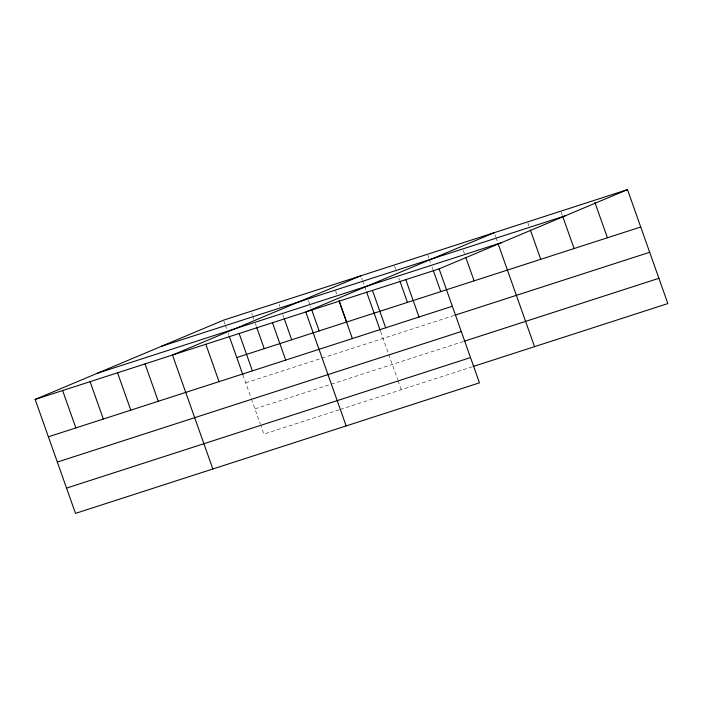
<?xml version="1.0" encoding="UTF-8"?>
<svg xmlns="http://www.w3.org/2000/svg" width="703" height="703" viewBox="0 0 703 703"><rect width="100%" height="100%" fill="white"/><g stroke="black" fill="none" stroke-linecap="round" stroke-linejoin="round"><path stroke-width="0.53" stroke-dasharray="3.52 2.64" d="M245.716 382.81L453.883 315.542M254.943 408.847L330.225 384.523M331.245 384.19L463.11 341.579M339.18 409.796L263.889 434.12L260.664 425.025M340.19 409.462L472.056 366.852M561.196 212.174L562.268 215.206M527.874 222.939L528.946 225.971M494.903 234.723L495.615 236.744M495.975 237.755L497.768 242.799M463.365 250.54L464.437 253.572M427.89 255.251L428.962 258.282M429.322 259.293L430.754 263.335M432.187 267.368L432.899 269.39M394.568 266.024L396.712 272.079M398.856 278.142L399.576 280.163M361.597 277.799L362.309 279.82M362.669 280.831L366.245 290.928M380.56 331.35L388.381 353.451M388.741 354.453L397.652 379.629M398.012 380.639L401.237 389.734M335.559 290.717L336.992 294.759M308.45 300.603L310.954 307.677M279.188 304.425L279.908 306.446M282.764 314.531L283.836 317.563M251.718 313.31L252.439 315.331M252.79 316.332L253.862 319.364M255.294 323.406L256.367 326.438M223.888 321.174L224.969 324.206M225.32 325.217L226.753 329.25M228.185 333.292L228.897 335.313M242.851 374.725L251.041 397.836M251.393 398.829L260.312 424.014"/><path stroke-width="1.05" d="M627.498 189.625L439.111 268.88L479.464 382.836L75.502 513.375L35.15 399.418L223.536 320.164L627.498 189.625L667.85 303.582L473.093 366.518M360.885 275.778L172.499 355.033L212.851 468.998M494.191 232.702L305.805 311.956L346.157 425.913M161.365 346.315L565.326 215.777M97.313 373.267L501.274 242.728M35.15 399.418L439.111 268.88M236.77 357.537L640.732 226.999M48.384 436.791L452.345 306.253M454.929 315.208L649.677 252.272M57.338 462.064L461.291 331.526M464.147 341.245L658.904 278.309M66.557 488.102L470.518 357.563M594.887 202.411L607.401 237.763M562.628 216.216L574.079 248.537M530.378 230.013L540.748 259.302M498.119 243.809L534.544 346.658M465.869 257.614L474.094 280.849M433.259 270.4L440.772 291.613M405.78 279.645L419.014 317.018M399.928 281.174L407.441 302.387M372.458 290.418L385.692 327.791M366.606 291.938L380.2 330.34M339.136 300.814L346.649 322.027M339.127 301.183L352.361 338.565M311.666 309.698L319.18 330.911M284.197 318.573L291.71 339.786M272.474 322.73L285.708 360.103M256.727 327.449L264.24 348.662M239.152 333.494L252.386 370.868M229.257 336.324L242.851 374.725M205.821 344.268L219.055 381.641M145.029 363.908L158.263 401.281M117.559 372.792L130.793 410.165M90.089 381.667L103.323 419.041M62.62 390.543L75.854 427.916"/></g></svg>
